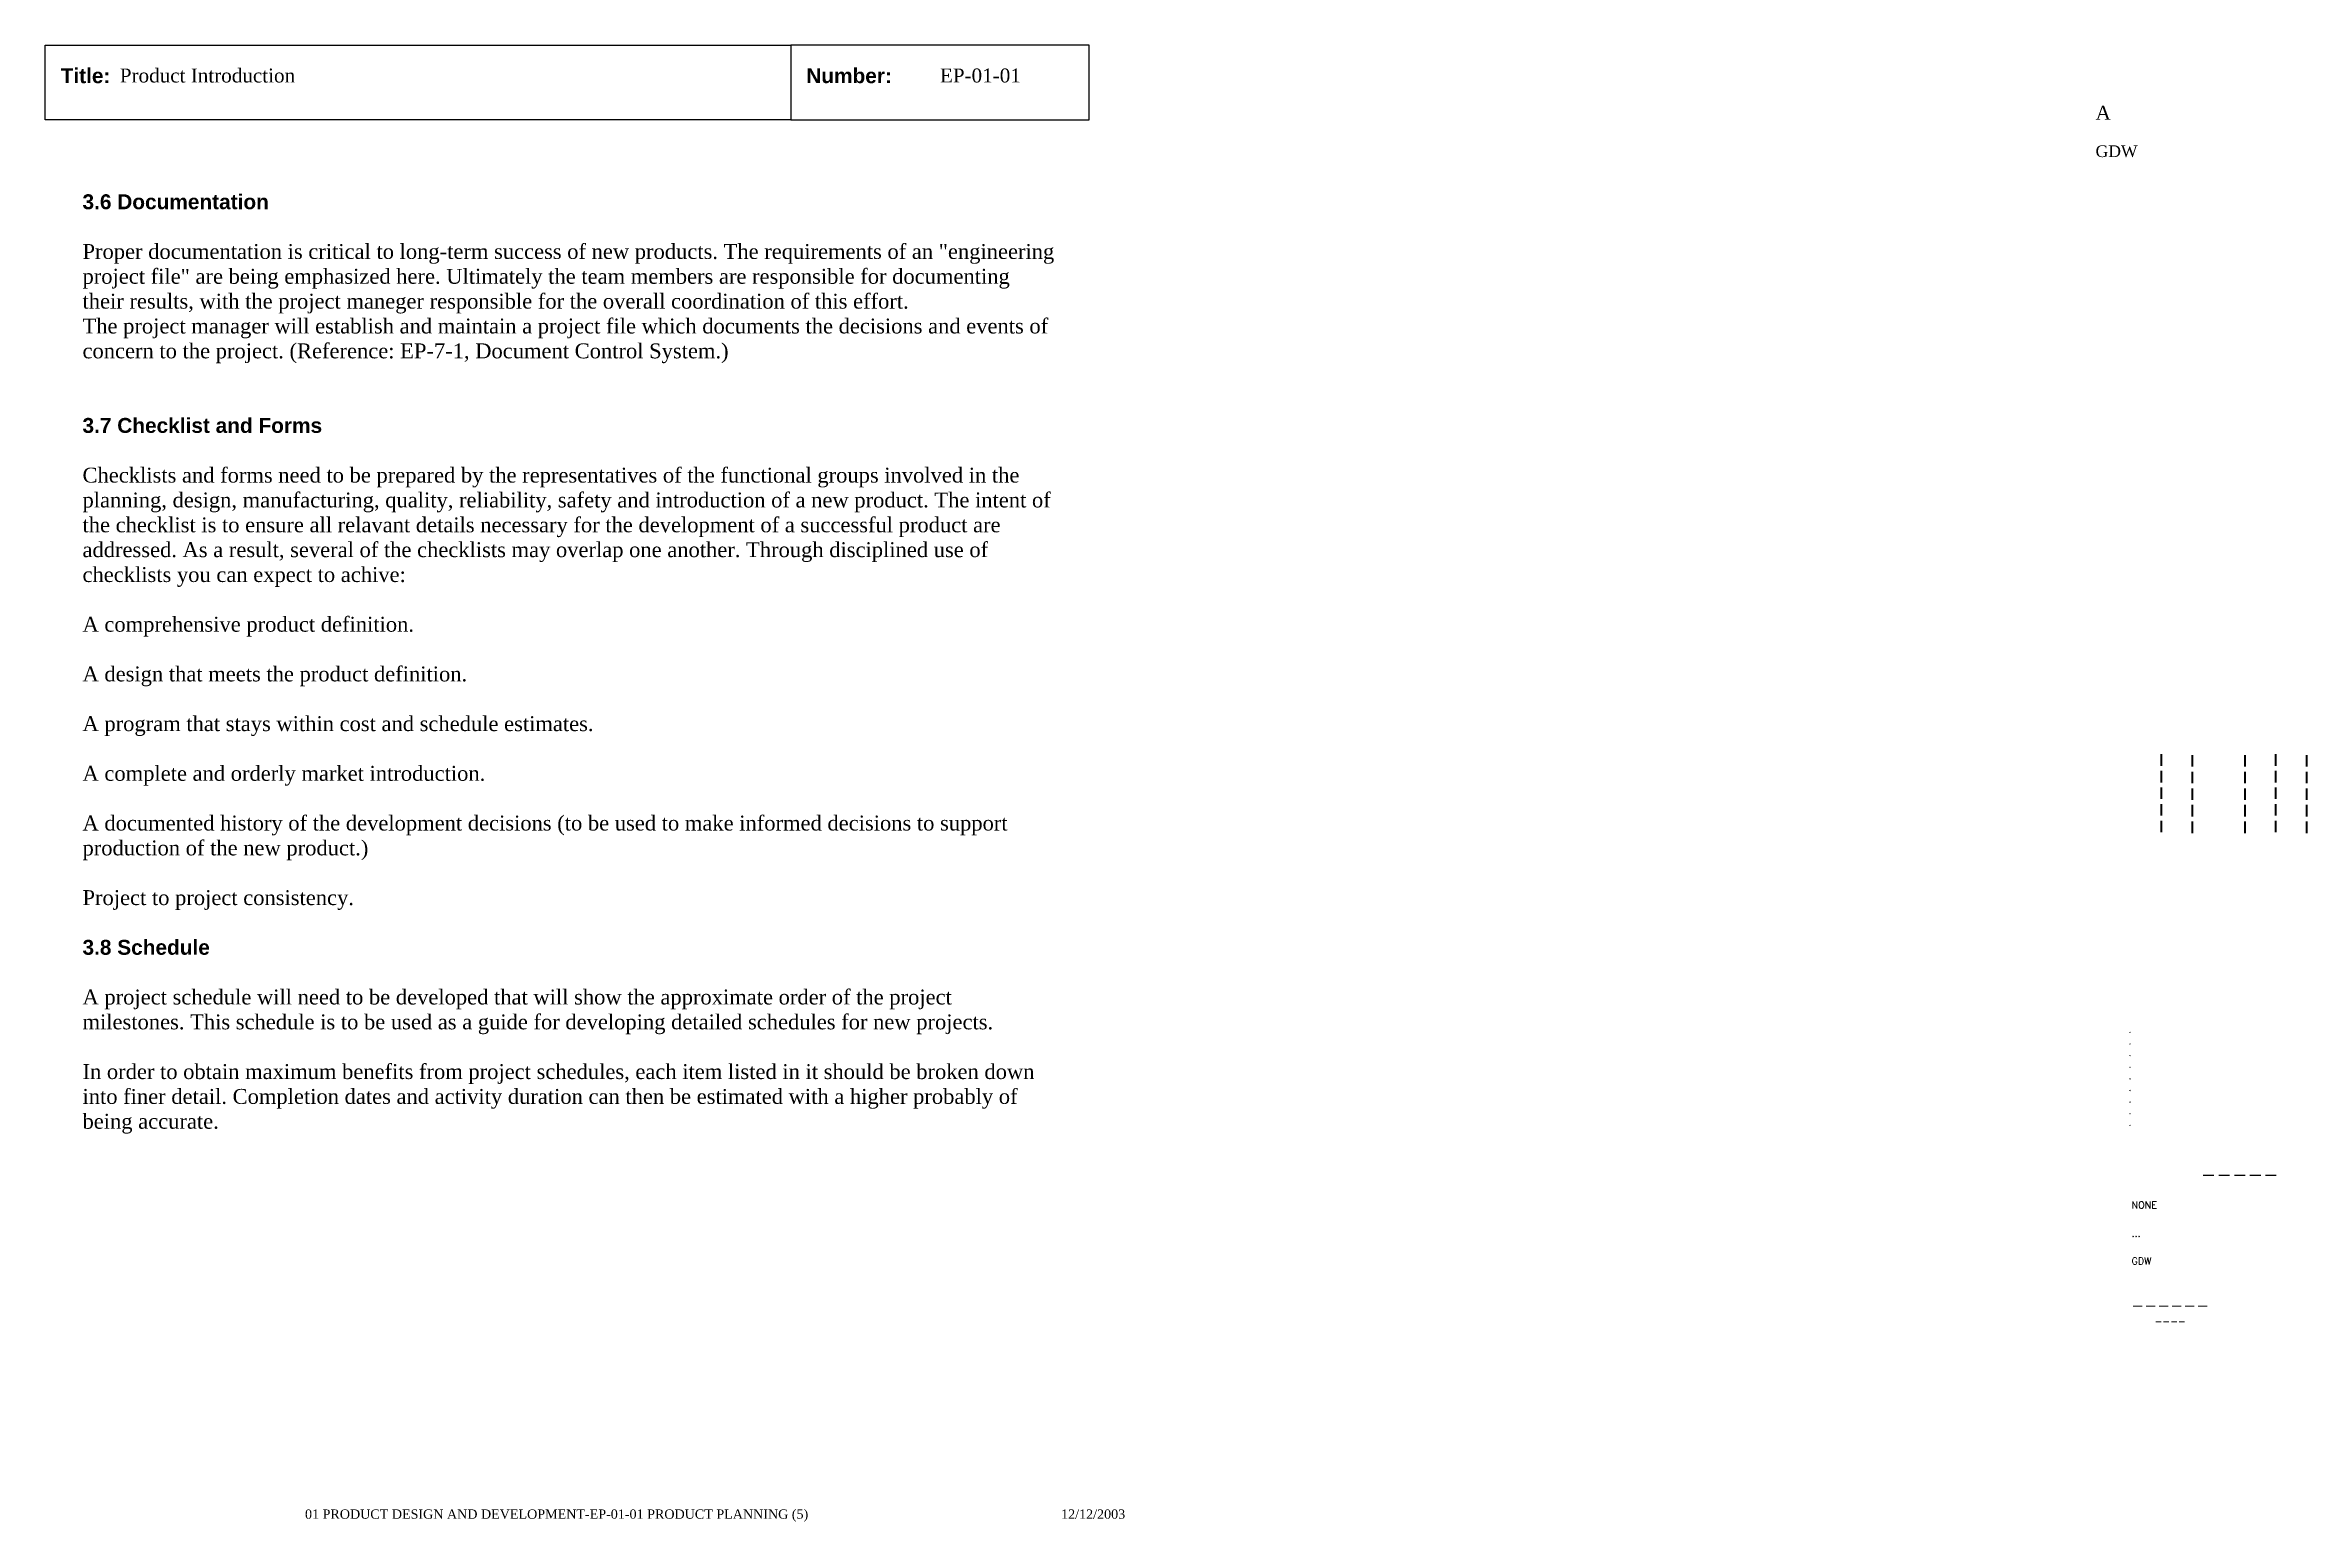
# Paper-space layout 'EP-01-01 Product Planning (5)' of a CAD drawing. Header units: inches. Extents: x 1 to 31.3, y 0.2 to 20.
import ezdxf
from ezdxf.enums import TextEntityAlignment as Align

# ---------------------------------------------------------------- set-up
doc = ezdxf.new("R2010")
doc.units = ezdxf.units.IN
doc.header["$MEASUREMENT"] = 0
doc.layers.add('TitleBlock_Attributes', color=40, linetype='Continuous', plot=False)
doc.layers.add('TitleBlock_Atts_Print', color=1, linetype='Continuous')
doc.styles.get("Standard").update_dxf_attribs({"font": 'simplex.shx'})
doc.styles.add('style1', font='TIMES.TTF')
doc.styles.add('styleAtt', font='TIMES.TTF')
doc.styles.add('TBBIGTEXT', font='complex.shx')

# ---------------------------------------------------------------- blocks, each defined once
blk = doc.blocks.new('Test1')
at = {"layer": 'TitleBlock_Attributes', "style": 'TBBIGTEXT', "width": 0.8}
for tag, p, height in [('SideLine1', (29.492, 9.408), 0.25), ('SideLine2', (29.906, 9.396), 0.25), ('SideLine3', (30.612, 9.396), 0.25), ('SideLine4', (31.026, 9.408), 0.25), ('SideLine5', (31.44, 9.396), 0.25), ('File-Layout', (28.803, 3.641), 0.125)]:
    blk.add_attdef(tag, p, '', height=height, rotation=90, dxfattribs=at)
at = {"layer": 'TitleBlock_Attributes'}
for tag, p, height in [('REV1', (28.947, 6.754), 0.0625), ('REV2', (28.947, 6.598), 0.0625), ('REV3', (28.947, 6.442), 0.0625), ('REV4', (28.947, 6.286), 0.0625), ('REV5', (28.947, 6.13), 0.0625), ('REV6', (28.947, 5.974), 0.0625), ('REV7', (28.947, 5.818), 0.0625), ('REV8', (28.947, 5.662), 0.0625), ('REV9', (28.947, 5.506), 0.0625), ('SCALE', (28.983, 4.394), 0.0938), ('INCHARGE', (28.983, 4.016), 0.0938), ('DRW', (28.983, 3.641), 0.0938)]:
    blk.add_attdef(tag, p, '', height=height, dxfattribs=at)
at = {"layer": 'TitleBlock_Attributes', "style": 'TBBIGTEXT'}
for tag, height, p in [('PROJNUM', 0.188, (30.434, 4.761)), ('DWG_NUM', 0.156, (31.168, 4.127)), ('CUSTOMER', 0.156, (29.501, 3.017)), ('LOCATION', 0.0938, (29.501, 2.835)), ('DESC_1', 0.188, (29.501, 2.412)), ('DESC_2', 0.188, (29.501, 2.1)), ('DESC_3', 0.188, (29.501, 1.787))]:
    blk.add_attdef(tag, text='', height=height, dxfattribs=at).set_placement(p, align=Align.CENTER)
at = {"layer": 'TitleBlock_Attributes'}
blk.add_attdef('DRW_DATE', text='', height=0.0938, dxfattribs=at).set_placement((31.149, 3.648), align=Align.CENTER)

psp = doc.layouts.new('EP-01-01 Product Planning (5)')

# ---------------------------------------------------------------- linework, layer by layer
for points in [[(1, 20), (11, 20), (11, 19), (1, 19)], [(11, 19), (15, 19), (15, 20), (11, 20)]]:
    psp.add_lwpolyline(points, close=True)

# ---------------------------------------------------------------- block references
ref = psp.add_blockref('Test1', (0, 0))
ref.add_attrib('CUSTOMER', '------', dxfattribs={"layer": 'TitleBlock_Attributes', "height": 0.1562, "style": 'TBBIGTEXT'}).set_placement((29.501, 3.017), align=Align.CENTER)
ref.add_attrib('LOCATION', '----', dxfattribs={"layer": 'TitleBlock_Attributes', "height": 0.0938, "style": 'TBBIGTEXT'}).set_placement((29.501, 2.835), align=Align.CENTER)
ref.add_attrib('DESC_1', 'Product Introduction', (2, 19.5), dxfattribs={"layer": 'TitleBlock_Atts_Print', "height": 0.1875, "style": 'styleAtt'})
ref.add_attrib('DESC_2', 'EP-01-01', (13, 19.5), dxfattribs={"layer": 'TitleBlock_Atts_Print', "height": 0.1875, "style": 'styleAtt'})
ref.add_attrib('DESC_3', 'A', (28.5, 19), dxfattribs={"layer": 'TitleBlock_Attributes', "height": 0.188, "style": 'styleAtt'})
ref.add_attrib('PROJNUM', '-----', dxfattribs={"layer": 'TitleBlock_Attributes', "height": 0.1875, "style": 'TBBIGTEXT'}).set_placement((30.434, 4.761), align=Align.CENTER)
ref.add_attrib('DWG_NUM', 'GDW', (28.5, 18.5), dxfattribs={"layer": 'TitleBlock_Attributes', "height": 0.1562, "style": 'styleAtt'})
ref.add_attrib('DRW_DATE', '12/12/2003', dxfattribs={"layer": 'TitleBlock_Atts_Print', "height": 0.125, "style": 'styleAtt'}).set_placement((15.055, 0.232), align=Align.CENTER)
ref.add_attrib('DRW', 'GDW', (28.983, 3.641), dxfattribs={"layer": 'TitleBlock_Attributes', "height": 0.0938})
ref.add_attrib('INCHARGE', '...', (28.983, 4.016), dxfattribs={"layer": 'TitleBlock_Attributes', "height": 0.0938})
ref.add_attrib('SCALE', 'NONE', (28.983, 4.394), dxfattribs={"layer": 'TitleBlock_Attributes', "height": 0.0938})
ref.add_attrib('REV1', '.', (28.947, 6.754), dxfattribs={"layer": 'TitleBlock_Attributes', "height": 0.0625})
ref.add_attrib('REV2', '.', (28.947, 6.598), dxfattribs={"layer": 'TitleBlock_Attributes', "height": 0.0625})
ref.add_attrib('REV3', '.', (28.947, 6.442), dxfattribs={"layer": 'TitleBlock_Attributes', "height": 0.0625})
ref.add_attrib('REV4', '.', (28.947, 6.286), dxfattribs={"layer": 'TitleBlock_Attributes', "height": 0.0625})
ref.add_attrib('REV5', '.', (28.947, 6.13), dxfattribs={"layer": 'TitleBlock_Attributes', "height": 0.0625})
ref.add_attrib('REV6', '.', (28.947, 5.974), dxfattribs={"layer": 'TitleBlock_Attributes', "height": 0.0625})
ref.add_attrib('REV7', '.', (28.947, 5.818), dxfattribs={"layer": 'TitleBlock_Attributes', "height": 0.0625})
ref.add_attrib('REV8', '.', (28.947, 5.662), dxfattribs={"layer": 'TitleBlock_Attributes', "height": 0.0625})
ref.add_attrib('REV9', '.', (28.947, 5.506), dxfattribs={"layer": 'TitleBlock_Attributes', "height": 0.0625})
ref.add_attrib('SideLine1', '-----', (29.492, 9.408), dxfattribs={"layer": 'TitleBlock_Attributes', "height": 0.25, "rotation": 90, "style": 'TBBIGTEXT', "width": 0.8})
ref.add_attrib('SideLine2', '-----', (29.906, 9.396), dxfattribs={"layer": 'TitleBlock_Attributes', "height": 0.25, "rotation": 90, "style": 'TBBIGTEXT', "width": 0.8})
ref.add_attrib('SideLine3', '-----', (30.612, 9.396), dxfattribs={"layer": 'TitleBlock_Attributes', "height": 0.25, "rotation": 90, "style": 'TBBIGTEXT', "width": 0.8})
ref.add_attrib('SideLine4', '-----', (31.026, 9.408), dxfattribs={"layer": 'TitleBlock_Attributes', "height": 0.25, "rotation": 90, "style": 'TBBIGTEXT', "width": 0.8})
ref.add_attrib('SideLine5', '-----', (31.44, 9.396), dxfattribs={"layer": 'TitleBlock_Attributes', "height": 0.25, "rotation": 90, "style": 'TBBIGTEXT', "width": 0.8})
ref.add_attrib('File-Layout', '01 PRODUCT DESIGN AND DEVELOPMENT-EP-01-01 PRODUCT PLANNING (5)', dxfattribs={"layer": 'TitleBlock_Atts_Print', "height": 0.125, "style": 'styleAtt'}).set_placement((7.859, 0.232), align=Align.CENTER)

# ---------------------------------------------------------------- texts
at = {"color": 5, "char_height": 0.2, "width": 2, "attachment_point": 1, "line_spacing_factor": 1.5, "style": 'style1'}
for s, insert in [('{\\fArial|b1|i0|c0|p34;Title:}', (1.207, 19.691)), ('{\\fArial|b1|i0|c0|p34;Number:}', (11.207, 19.691))]:
    psp.add_mtext(s, dxfattribs=dict(at, insert=insert))
at = {"color": 5, "insert": (1.5, 18), "char_height": 0.2, "width": 13, "attachment_point": 1, "style": 'style1'}
psp.add_mtext('{\\fArial|b1|i0|c0|p34;3.6 Documentation\\P\\P}Proper documentation is critical to long-term success of new products. The requirements of an "engineering project file" are being emphasized here. Ultimately the team members are responsible for documenting their results, with the project maneger responsible for the overall coordination of this effort.\\PThe project manager will establish and maintain a project file which documents the decisions and events of concern to the project. (Reference: EP-7-1, Document Control System.)\\P\\P\\P{\\fArial|b1|i0|c0|p34;3.7 Checklist and Forms\\P\\P}Checklists and forms need to be prepared by the representatives of the functional groups involved in the planning, design, manufacturing, quality, reliability, safety and introduction of a new product. The intent of the checklist is to ensure all relavant details necessary for the development of a successful product are addressed. As a result, several of the checklists may overlap one another. Through disciplined use of checklists you can expect to achive:\\P\\PA comprehensive product definition.\\P\\PA design that meets the product definition.\\P\\PA program that stays within cost and schedule estimates.\\P\\PA complete and orderly market introduction.\\P\\PA documented history of the development decisions (to be used to make informed decisions to support production of the new product.)\\P\\PProject to project consistency.\\P\\P{\\fArial|b1|i0|c0|p34;3.8 Schedule\\P\\P}A project schedule will need to be developed that will show the approximate order of the project milestones. This schedule is to be used as a guide for developing detailed schedules for new projects.\\P\\PIn order to obtain maximum benefits from project schedules, each item listed in it should be broken down into finer detail. Completion dates and activity duration can then be estimated with a higher probably of being accurate.', dxfattribs=at)

doc.saveas('drawing.dxf')
